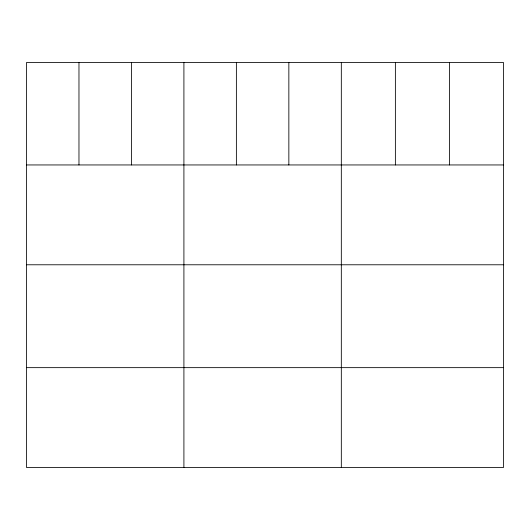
<?xml version="1.0" encoding="UTF-8"?>
<svg xmlns="http://www.w3.org/2000/svg" width="530" height="530" viewBox="0 0 530 530"><rect width="100%" height="100%" fill="white"/><g stroke="black" fill="none" stroke-linecap="round" stroke-linejoin="round"><path stroke-width="0.79" d="M503.5 164.949L503.5 467.486L26.5 467.486L26.5 62.514L503.5 62.514L503.5 164.949L26.5 164.949M26.5 264.781L503.5 264.781M26.5 367.648L503.5 367.648M449.44 62.514L449.44 164.949M395.38 62.514L395.38 164.949M341.32 62.514L341.32 467.486M288.85 62.514L288.85 164.949M236.38 62.514L236.38 164.949M183.91 62.514L183.91 467.486M131.44 62.514L131.44 164.949M78.97 62.514L78.97 164.949"/></g></svg>
